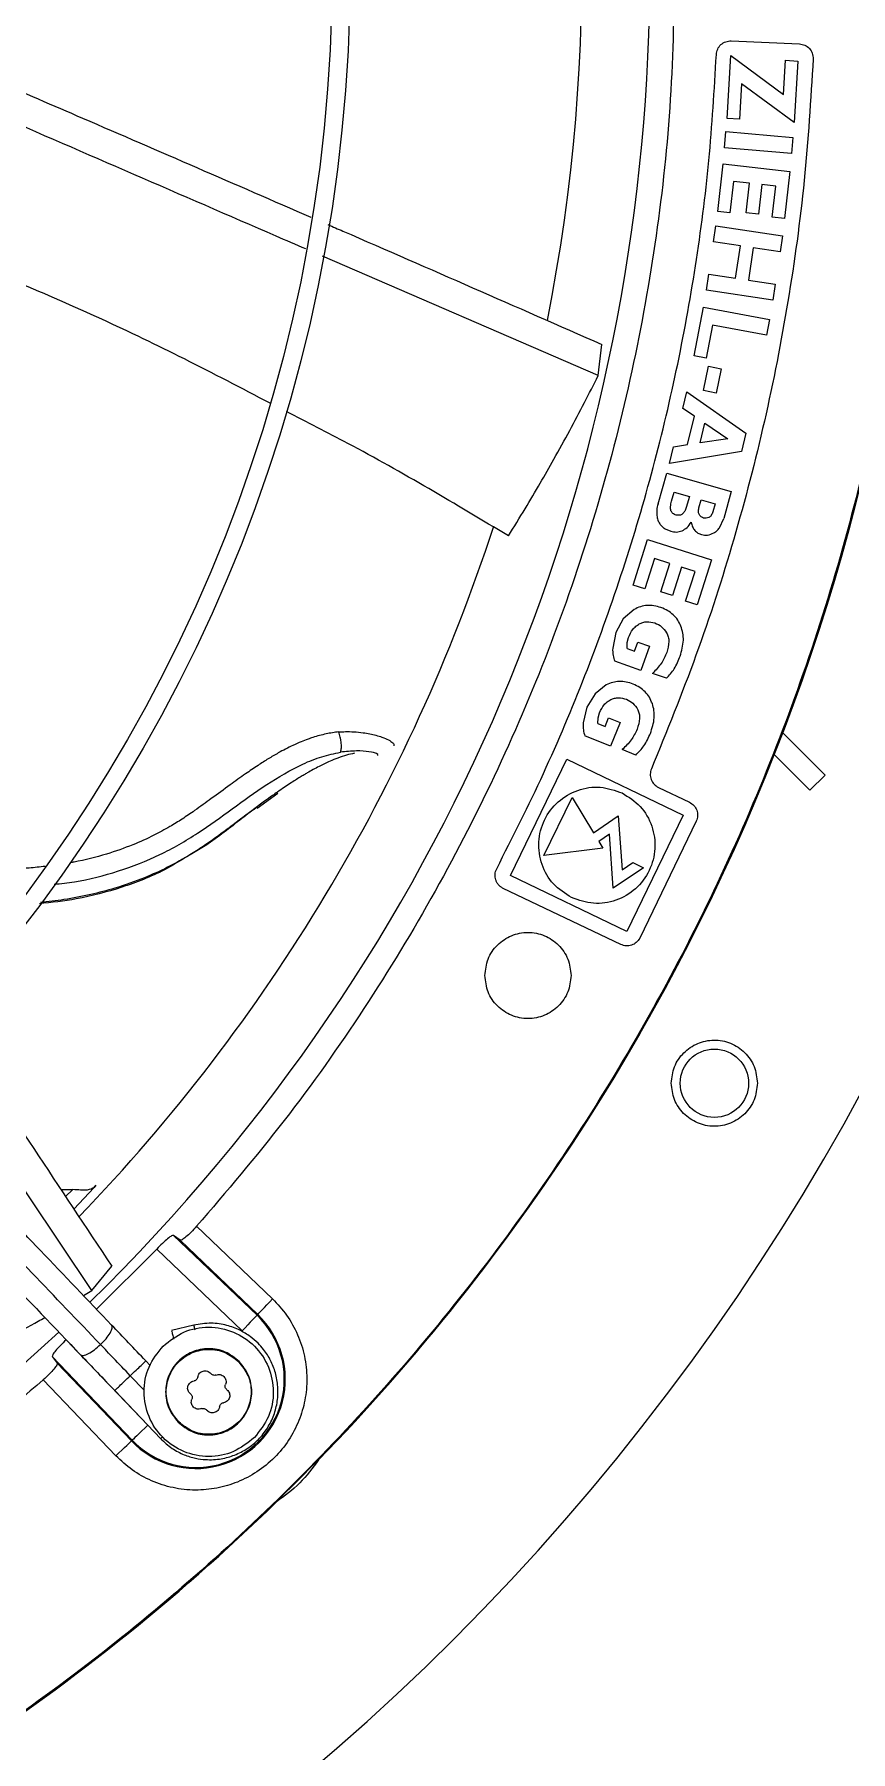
# Model space of a CAD drawing. Header units: inches. Extents: x 1229 to 1453, y -1023 to -720.
# Drawn here: x 1321.01 to 1325.49, y -875.03 to -865.61 of the extents above; entities that cross this region are included whole.
import ezdxf

# ---------------------------------------------------------------- set-up
doc = ezdxf.new("R2010")
doc.units = ezdxf.units.IN
doc.header["$MEASUREMENT"] = 0

msp = doc.modelspace()

# ---------------------------------------------------------------- linework, layer by layer
at = {"color": 18, "linetype": 'Continuous', "lineweight": 25, "true_color": 0x000000}
for p, q in [((1324.8364, -865.6475), (1325.2101, -865.6638)), ((1324.8135, -866.0736), (1324.8343, -865.7284)), ((1324.8343, -865.7284), (1325.123, -865.9421)), ((1325.123, -865.9421), (1325.1343, -865.7538)), ((1325.1343, -865.7538), (1325.2017, -865.7579)), ((1325.2017, -865.7579), (1325.1814, -866.0957)), ((1324.8924, -865.8835), (1324.8807, -866.0776)), ((1325.1814, -866.0957), (1324.8924, -865.8835)), ((1324.8807, -866.0776), (1324.8135, -866.0736)), ((1324.7988, -866.2333), (1324.8065, -866.1453)), ((1324.8065, -866.1453), (1325.1736, -866.1773)), ((1325.1736, -866.1773), (1325.1659, -866.2654)), ((1325.1659, -866.2654), (1324.7988, -866.2333)), ((1324.7616, -866.5837), (1324.791, -866.3224)), ((1324.791, -866.3224), (1325.1572, -866.3636)), ((1325.1572, -866.3636), (1325.1283, -866.621)), ((1324.848, -866.4177), (1324.8285, -866.5913)), ((1324.9363, -866.4277), (1324.848, -866.4177)), ((1324.9181, -866.5897), (1324.9363, -866.4277)), ((1325.0032, -866.4352), (1324.9849, -866.5972)), ((1325.0802, -866.4438), (1325.0032, -866.4352)), ((1325.0612, -866.6134), (1325.0802, -866.4438)), ((1324.8285, -866.5913), (1324.7616, -866.5837)), ((1324.9849, -866.5972), (1324.9181, -866.5897)), ((1325.1283, -866.621), (1325.0612, -866.6134)), ((1324.7391, -866.75), (1324.7521, -866.6626)), ((1324.8865, -866.772), (1324.7391, -866.75)), ((1324.7521, -866.6626), (1325.1166, -866.7171)), ((1325.1166, -866.7171), (1325.1035, -866.8045)), ((1324.1058, -867.4832), (1322.5938, -866.8286)), ((1324.8601, -866.9487), (1324.8865, -866.772)), ((1324.9567, -866.7825), (1324.9303, -866.9591)), ((1325.1035, -866.8045), (1324.9567, -866.7825)), ((1324.6996, -867.014), (1324.7127, -866.9266)), ((1324.7127, -866.9266), (1324.8601, -866.9487)), ((1325.0641, -867.0685), (1324.6996, -867.014)), ((1324.9303, -866.9591), (1325.0771, -866.9811)), ((1325.0771, -866.9811), (1325.0641, -867.0685)), ((1324.6327, -867.374), (1324.6831, -867.1068)), ((1324.6831, -867.1068), (1325.0452, -867.1751)), ((1324.7328, -867.2061), (1324.6988, -867.3865)), ((1325.0288, -867.262), (1324.7328, -867.2061)), ((1325.0452, -867.1751), (1325.0288, -867.262)), ((1324.1058, -867.4832), (1324.1261, -867.3121)), ((1324.6988, -867.3865), (1324.6327, -867.374)), ((1324.6831, -867.5641), (1324.7114, -867.4307)), ((1324.7114, -867.4307), (1324.7814, -867.4456)), ((1324.7814, -867.4456), (1324.753, -867.579)), ((1324.5697, -867.6632), (1324.5919, -867.5717)), ((1324.5919, -867.5717), (1324.9162, -867.798)), ((1324.753, -867.579), (1324.6831, -867.5641)), ((1324.6337, -867.7061), (1324.5697, -867.6632)), ((1324.5961, -867.8615), (1324.6337, -867.7061)), ((1324.6649, -867.851), (1324.6907, -867.744)), ((1324.6907, -867.744), (1324.8181, -867.8289)), ((1324.4966, -867.9658), (1324.5191, -867.8727)), ((1324.5191, -867.8727), (1324.5961, -867.8615)), ((1324.8181, -867.8289), (1324.6649, -867.851)), ((1324.9162, -867.798), (1324.8919, -867.8985)), ((1324.8919, -867.8985), (1324.4966, -867.9658)), ((1324.4344, -868.1859), (1324.4817, -868.0184)), ((1324.4817, -868.0184), (1324.8363, -868.1186)), ((1324.5086, -868.1707), (1324.5224, -868.1217)), ((1324.5224, -868.1217), (1324.6064, -868.1454)), ((1324.6064, -868.1454), (1324.5893, -868.2061)), ((1324.8363, -868.1186), (1324.7944, -868.2671)), ((1324.6584, -868.2089), (1324.6712, -868.1637)), ((1324.6712, -868.1637), (1324.7473, -868.1853)), ((1324.7473, -868.1853), (1324.7345, -868.2304)), ((1324.4727, -868.323), (1324.5041, -868.3369)), ((1324.7714, -868.3175), (1324.7944, -868.2671)), ((1324.2973, -868.6322), (1324.3773, -868.3817)), ((1324.3773, -868.3817), (1324.7284, -868.4938)), ((1324.4145, -868.4863), (1324.3614, -868.6527)), ((1324.4992, -868.5134), (1324.4145, -868.4863)), ((1324.4496, -868.6687), (1324.4992, -868.5134)), ((1324.5633, -868.5338), (1324.5137, -868.6891)), ((1324.6372, -868.5574), (1324.5633, -868.5338)), ((1324.7284, -868.4938), (1324.6496, -868.7405)), ((1324.3614, -868.6527), (1324.2973, -868.6322)), ((1324.5852, -868.72), (1324.6372, -868.5574)), ((1324.5137, -868.6891), (1324.4496, -868.6687)), ((1324.6496, -868.7405), (1324.5852, -868.72)), ((1324.2437, -868.8161), (1324.2019, -868.8917)), ((1324.303, -868.7655), (1324.2437, -868.8161)), ((1324.2019, -868.8917), (1324.1854, -868.978)), ((1324.2648, -868.9795), (1324.2654, -868.947)), ((1324.2648, -868.9795), (1324.3055, -868.9941)), ((1324.2654, -868.947), (1324.2724, -868.9192)), ((1324.3055, -868.9941), (1324.3233, -868.9447)), ((1324.3233, -868.9447), (1324.3868, -868.9675)), ((1324.3868, -868.9675), (1324.3393, -869.1001)), ((1324.3393, -869.1001), (1324.1972, -869.0492)), ((1324.1502, -869.1794), (1324.0889, -869.2275)), ((1324.4805, -869.143), (1324.4048, -869.1158)), ((1324.0889, -869.2275), (1324.044, -869.3013)), ((1324.044, -869.3013), (1324.0239, -869.3868)), ((1324.1032, -869.3916), (1324.1052, -869.3592)), ((1324.1052, -869.3592), (1324.1133, -869.3317)), ((1324.1433, -869.4079), (1324.1631, -869.3593)), ((1324.1631, -869.3593), (1324.2256, -869.3847)), ((1324.2256, -869.3847), (1324.1726, -869.5152)), ((1324.1726, -869.5152), (1324.0328, -869.4584)), ((1324.1032, -869.3916), (1324.1433, -869.4079)), ((1325.1162, -869.4383), (1325.352, -869.6741)), ((1324.312, -869.5638), (1324.2375, -869.5336)), ((1325.2668, -869.756), (1325.0694, -869.5586)), ((1323.6254, -870.2234), (1323.9338, -869.5854)), ((1323.9338, -869.5854), (1324.5719, -869.8938)), ((1324.4363, -869.7413), (1324.6063, -869.8224)), ((1325.352, -869.6741), (1325.2668, -869.756)), ((1322.2352, -869.8546), (1322.3485, -869.773)), ((1323.8082, -870.1148), (1323.9623, -869.7961)), ((1323.9623, -869.7961), (1324.0794, -869.9896)), ((1324.0794, -869.9896), (1324.2164, -869.897)), ((1324.2164, -869.897), (1324.2374, -870.1926)), ((1324.5719, -869.8938), (1324.2634, -870.5318)), ((1324.6443, -869.9256), (1324.3338, -870.568)), ((1324.1671, -869.9982), (1324.1087, -870.0377)), ((1324.1087, -870.0377), (1324.1305, -870.074)), ((1324.1882, -870.2945), (1324.1671, -869.9982)), ((1324.1305, -870.074), (1323.8082, -870.1148)), ((1324.2634, -870.5318), (1323.6254, -870.2234)), ((1324.3543, -870.1822), (1324.1882, -870.2945)), ((1324.2374, -870.1926), (1324.2951, -870.1536)), ((1324.2951, -870.1536), (1324.3543, -870.1822)), ((1324.2301, -870.6026), (1323.5847, -870.2948)), ((1321.3277, -872.5), (1320.4106, -871.1334)), ((1321.3321, -871.9423), (1321.3498, -871.9227)), ((1321.3495, -871.923), (1321.3404, -871.9353)), ((1321.2234, -871.9463), (1321.1831, -871.9853)), ((1321.2284, -872.0534), (1321.3404, -871.9353)), ((1321.8117, -872.2245), (1321.7756, -872.1976)), ((1321.7756, -872.1976), (1322.2339, -872.6358)), ((1321.9026, -872.148), (1322.3194, -872.5464)), ((1321.6837, -872.2732), (1321.3537, -872.6031)), ((1322.1523, -872.7212), (1321.6837, -872.2732)), ((1321.8117, -872.2245), (1322.2378, -872.6318)), ((1321.3277, -872.5), (1321.4372, -872.3671)), ((1321.2811, -872.5272), (1321.3277, -872.5)), ((1322.2378, -872.6318), (1322.2339, -872.6358)), ((1321.1862, -872.7706), (1321.6343, -873.2393)), ((1321.887, -872.6902), (1321.7649, -872.7199)), ((1321.1107, -872.8625), (1321.1376, -872.8987)), ((1321.1107, -872.8625), (1321.5489, -873.3209)), ((1321.5449, -873.3247), (1321.1376, -872.8987)), ((1321.6476, -872.9107), (1321.6237, -872.8857)), ((1321.4595, -873.4063), (1321.0611, -872.9896)), ((1321.4529, -873.0489), (1321.706, -873.3137)), ((1321.6145, -873.047), (1321.5383, -872.9673)), ((1321.5489, -873.3209), (1321.5449, -873.3247))]:
    msp.add_line(p, q, dxfattribs=at)
at = {"color": 18, "linetype": 'Continuous', "lineweight": 25, "true_color": 0x000000, "flags": 128}
for points in [[(1322.2378, -872.6318), (1322.2396, -872.6299), (1322.2444, -872.6249), (1322.252, -872.6169), (1322.2622, -872.6063), (1322.2745, -872.5934), (1322.2885, -872.5788), (1322.3036, -872.5629), (1322.3194, -872.5464)], [(1322.2339, -872.6358), (1322.2321, -872.6377), (1322.2273, -872.6428), (1322.2197, -872.6507), (1322.2095, -872.6614), (1322.1972, -872.6742), (1322.1832, -872.6889), (1322.1681, -872.7047), (1322.1523, -872.7212)], [(1321.6343, -873.2393), (1321.6178, -873.255), (1321.6019, -873.2702), (1321.5873, -873.2842), (1321.5744, -873.2965), (1321.5638, -873.3066), (1321.5558, -873.3143), (1321.5508, -873.3191), (1321.5489, -873.3209)], [(1321.4595, -873.4063), (1321.476, -873.3906), (1321.4918, -873.3754), (1321.5065, -873.3614), (1321.5193, -873.3491), (1321.53, -873.339), (1321.5379, -873.3314), (1321.543, -873.3265), (1321.5449, -873.3247)]]:
    msp.add_lwpolyline(points, dxfattribs=at)
at = {"color": 18, "linetype": 'Continuous', "lineweight": 25, "true_color": 0x000000}
for centre, radius in [((1314.1739, -865.2608), 11.7126), ((1314.1739, -865.2608), 8.5704), ((1314.1739, -865.2608), 8.472), ((1324.7435, -871.3632), 0.1875)]:
    msp.add_circle(centre, radius, dxfattribs=at)
for centre, radius, start, end in [((1314.1739, -865.2608), 10.2157, 314.3624, 43.03697), ((1314.1739, -865.2608), 11.7147, 339.09994, 20.90006), ((1314.1739, -865.2608), 9.8425, 348.7557, 14.65988), ((1314.1739, -865.2608), 12.9331, 283.26667, 346.73333), ((1314.1739, -865.2608), 9.8425, 316.0273, 341.93053), ((1314.1739, -865.2608), 11.7147, 315.79736, 338.46866), ((1314.1739, -865.2608), 10.2157, 224.36307, 313.03719), ((1321.8991, -872.9861), 0.4901, 223.70945, 46.29055), ((1321.8991, -872.9861), 0.4845, 223.70945, 46.29055), ((1314.1739, -865.2608), 11.7147, 291.53134, 314.20264)]:
    msp.add_arc(centre, radius, start, end, dxfattribs=at)
for points, knots in [([(1325.8834, -865.2608), (1325.8786, -865.5163), (1325.8689, -866.0272), (1325.7909, -866.7903), (1325.6667, -867.5468), (1325.4924, -868.2936), (1325.2699, -869.0274), (1324.9998, -869.745), (1324.6833, -870.4435), (1324.3218, -871.1197), (1323.9169, -871.7709), (1323.4703, -872.3942), (1322.9838, -872.9869), (1322.4597, -873.5466), (1321.9, -874.0708), (1321.3073, -874.5572), (1320.684, -875.0039), (1320.0328, -875.4088), (1319.3565, -875.7703), (1318.6581, -876.0867), (1317.9404, -876.3568), (1317.2067, -876.5794), (1316.4599, -876.7535), (1315.7033, -876.8784), (1314.9402, -876.9536), (1314.1739, -876.9787), (1313.4075, -876.9536), (1312.6444, -876.8784), (1311.8878, -876.7535), (1311.141, -876.5794), (1310.4073, -876.3568), (1309.6896, -876.0867), (1308.9912, -875.7702), (1308.3149, -875.4088), (1307.6637, -875.0039), (1307.0405, -874.5572), (1306.4477, -874.0708), (1305.8881, -873.5466), (1305.3639, -872.9869), (1304.8774, -872.3942), (1304.4308, -871.7709), (1304.0259, -871.1197), (1303.6644, -870.4435), (1303.3479, -869.745), (1303.0778, -869.0274), (1302.8553, -868.2936), (1302.681, -867.5468), (1302.5568, -866.7903), (1302.4788, -866.0272), (1302.4692, -865.5163), (1302.4643, -865.2608)], [0, 0, 0, 0, 0.020833, 0.041667, 0.0625, 0.083333, 0.104167, 0.125, 0.145833, 0.166667, 0.1875, 0.208333, 0.229167, 0.25, 0.270833, 0.291667, 0.3125, 0.333333, 0.354167, 0.375, 0.395833, 0.416667, 0.4375, 0.458333, 0.479167, 0.5, 0.520833, 0.541667, 0.5625, 0.583333, 0.604167, 0.625, 0.645833, 0.666667, 0.6875, 0.708333, 0.729167, 0.75, 0.770833, 0.791667, 0.8125, 0.833333, 0.854167, 0.875, 0.895833, 0.916667, 0.9375, 0.958333, 0.979167, 1, 1, 1, 1]), ([(1324.5261, -865.2608), (1324.5208, -865.512), (1324.5102, -866.0143), (1324.4249, -866.7639), (1324.2893, -867.5054), (1324.0991, -868.2351), (1323.8566, -868.949), (1323.5626, -869.6434), (1323.2192, -870.3147), (1322.8271, -870.9586), (1322.3921, -871.5749), (1322.0658, -871.957), (1321.9026, -872.148)], [0, 0, 0, 0, 0.1, 0.2, 0.3000001, 0.4, 0.5, 0.6, 0.7000001, 0.8000001, 0.9000001, 1, 1, 1, 1]), ([(1324.7543, -865.7228), (1324.756, -865.7125), (1324.7592, -865.692), (1324.7785, -865.6668), (1324.8053, -865.6497), (1324.8261, -865.6483), (1324.8364, -865.6475)], [0, 0, 0, 0, 0.249995, 0.499998, 0.75, 1, 1, 1, 1]), ([(1325.2101, -865.6638), (1325.2203, -865.6655), (1325.2409, -865.6687), (1325.2661, -865.6881), (1325.2831, -865.7149), (1325.2846, -865.7356), (1325.2853, -865.7459)], [0, 0, 0, 0, 0.25, 0.499998, 0.750001, 1, 1, 1, 1]), ([(1323.5489, -870.1871), (1323.6365, -870.0137), (1323.8118, -869.6669), (1324.0378, -869.1295), (1324.2361, -868.5813), (1324.4034, -868.0229), (1324.5399, -867.4562), (1324.6445, -866.8827), (1324.7197, -866.3045), (1324.7428, -865.9167), (1324.7543, -865.7228)], [0, 0, 0, 0, 0.125, 0.25, 0.375, 0.5, 0.625, 0.75, 0.875, 1, 1, 1, 1]), ([(1325.2853, -865.7459), (1325.2717, -865.9686), (1325.2445, -866.414), (1325.1528, -867.0773), (1325.0245, -867.7343), (1324.8554, -868.382), (1324.6505, -869.0196), (1324.482, -869.4327), (1324.3978, -869.6393)], [0, 0, 0, 0, 0.166667, 0.333333, 0.5, 0.666667, 0.833333, 1, 1, 1, 1]), ([(1320.7892, -865.8615), (1320.9517, -865.9312), (1321.5337, -866.181), (1322.1127, -866.433), (1322.53, -866.6147)], [0, 0, 0, 0, 0.2792089, 1, 1, 1, 1]), ([(1322.5013, -866.7886), (1322.4473, -866.7652), (1321.8728, -866.5165), (1321.2967, -866.2664), (1320.7747, -866.0398)], [0, 0, 0, 0, 0.094074, 1, 1, 1, 1]), ([(1322.6231, -866.6551), (1322.6505, -866.667), (1323.1533, -866.8851), (1323.6533, -867.1046), (1324.1261, -867.3121)], [0, 0, 0, 0, 0.054344, 1, 1, 1, 1]), ([(1322.3062, -867.6347), (1322.1497, -867.5528), (1321.6959, -867.3154), (1321.1327, -867.0556), (1320.7212, -866.8922), (1320.6214, -866.8526)], [0, 0, 0, 0, 0.285162, 0.826614, 1, 1, 1, 1]), ([(1323.6131, -868.3621), (1323.6438, -868.3125), (1323.7032, -868.2167), (1323.7862, -868.0761), (1323.8679, -867.9332), (1323.9489, -867.7861), (1324.03, -867.6333), (1324.0809, -867.5325), (1324.1058, -867.4832)], [0, 0, 0, 0, 0.173712, 0.335418, 0.485077, 0.663267, 0.834916, 1, 1, 1, 1]), ([(1323.6131, -868.3621), (1323.3223, -868.188), (1322.9229, -867.9487), (1322.508, -867.738), (1322.3951, -867.6806)], [0, 0, 0, 0, 0.727742, 1, 1, 1, 1]), ([(1324.4344, -868.1859), (1324.4314, -868.1975), (1324.4259, -868.2187), (1324.427, -868.2406), (1324.4276, -868.2505)], [0, 0, 0, 0, 0.5467998, 1, 1, 1, 1]), ([(1324.4276, -868.2505), (1324.429, -868.2589), (1324.4318, -868.2747), (1324.4396, -868.2886), (1324.4433, -868.295)], [0, 0, 0, 0, 0.538094, 1, 1, 1, 1]), ([(1324.5054, -868.2242), (1324.5044, -868.2209), (1324.5024, -868.2135), (1324.5025, -868.1952), (1324.506, -868.181), (1324.5086, -868.1707)], [0, 0, 0, 0, 0.191373, 0.417736, 1, 1, 1, 1]), ([(1324.5343, -868.2476), (1324.5308, -868.2465), (1324.5242, -868.2444), (1324.5158, -868.2392), (1324.5092, -868.2325), (1324.5066, -868.227), (1324.5054, -868.2242)], [0, 0, 0, 0, 0.280329, 0.530851, 0.765229, 1, 1, 1, 1]), ([(1324.5683, -868.2414), (1324.5659, -868.2431), (1324.5612, -868.2464), (1324.5527, -868.249), (1324.5435, -868.2495), (1324.5374, -868.2482), (1324.5343, -868.2476)], [0, 0, 0, 0, 0.2447117, 0.4828733, 0.729996, 1, 1, 1, 1]), ([(1324.5893, -868.2061), (1324.587, -868.2133), (1324.5826, -868.2267), (1324.5728, -868.2367), (1324.5683, -868.2414)], [0, 0, 0, 0, 0.5401337, 1, 1, 1, 1]), ([(1324.6613, -868.2464), (1324.66, -868.2439), (1324.6573, -868.2389), (1324.6552, -868.226), (1324.6571, -868.216), (1324.6584, -868.2089)], [0, 0, 0, 0, 0.214276, 0.445213, 1, 1, 1, 1]), ([(1324.6845, -868.264), (1324.6799, -868.2622), (1324.6705, -868.2585), (1324.6644, -868.2505), (1324.6613, -868.2464)], [0, 0, 0, 0, 0.491498, 1, 1, 1, 1]), ([(1324.7345, -868.2304), (1324.7322, -868.2372), (1324.7288, -868.2466), (1324.7204, -868.2565), (1324.7156, -868.2595), (1324.7133, -868.2609)], [0, 0, 0, 0, 0.556223, 0.786608, 1, 1, 1, 1]), ([(1324.4433, -868.295), (1324.4475, -868.3006), (1324.4557, -868.3116), (1324.4671, -868.3192), (1324.4727, -868.323)], [0, 0, 0, 0, 0.509769, 1, 1, 1, 1]), ([(1324.5041, -868.3369), (1324.5145, -868.339), (1324.5354, -868.3432), (1324.5559, -868.337), (1324.5661, -868.3339)], [0, 0, 0, 0, 0.499482, 1, 1, 1, 1]), ([(1324.5661, -868.3339), (1324.5757, -868.3287), (1324.5966, -868.3175), (1324.6094, -868.2976), (1324.6163, -868.2869)], [0, 0, 0, 0, 0.4641461, 1, 1, 1, 1]), ([(1324.6163, -868.2869), (1324.6185, -868.2956), (1324.6225, -868.312), (1324.6355, -868.3325), (1324.6527, -868.3474), (1324.6663, -868.3525), (1324.6733, -868.3551)], [0, 0, 0, 0, 0.284158, 0.538066, 0.763517, 1, 1, 1, 1]), ([(1324.6733, -868.3551), (1324.6786, -868.3563), (1324.6893, -868.3588), (1324.7128, -868.3579), (1324.7291, -868.3508), (1324.7403, -868.3459)], [0, 0, 0, 0, 0.236532, 0.475571, 1, 1, 1, 1]), ([(1324.7133, -868.2609), (1324.7086, -868.2628), (1324.6993, -868.2666), (1324.6894, -868.2649), (1324.6845, -868.264)], [0, 0, 0, 0, 0.50574, 1, 1, 1, 1]), ([(1324.7403, -868.3459), (1324.746, -868.3423), (1324.758, -868.3347), (1324.7668, -868.3235), (1324.7714, -868.3175)], [0, 0, 0, 0, 0.472603, 1, 1, 1, 1]), ([(1324.4504, -868.7551), (1324.4376, -868.7512), (1324.4127, -868.7436), (1324.3741, -868.7423), (1324.3368, -868.7488), (1324.3144, -868.7599), (1324.303, -868.7655)], [0, 0, 0, 0, 0.263446, 0.509883, 0.751187, 1, 1, 1, 1]), ([(1324.5599, -868.8574), (1324.5545, -868.8458), (1324.5438, -868.8227), (1324.5186, -868.7938), (1324.4874, -868.7703), (1324.463, -868.7603), (1324.4504, -868.7551)], [0, 0, 0, 0, 0.248627, 0.490001, 0.736551, 1, 1, 1, 1]), ([(1324.2724, -868.9192), (1324.2793, -868.9036), (1324.2893, -868.8808), (1324.3118, -868.8572), (1324.3247, -868.8491), (1324.331, -868.845)], [0, 0, 0, 0, 0.526917, 0.76597, 1, 1, 1, 1]), ([(1324.331, -868.845), (1324.3377, -868.8419), (1324.3507, -868.8358), (1324.3802, -868.8305), (1324.402, -868.8358), (1324.4168, -868.8394)], [0, 0, 0, 0, 0.247726, 0.489599, 1, 1, 1, 1]), ([(1324.4168, -868.8394), (1324.4299, -868.8453), (1324.4564, -868.8574), (1324.473, -868.8815), (1324.4814, -868.8938)], [0, 0, 0, 0, 0.490678, 1, 1, 1, 1]), ([(1324.4814, -868.8938), (1324.4848, -868.901), (1324.4919, -868.9159), (1324.4955, -868.9534), (1324.4875, -868.9817), (1324.4818, -869.0016)], [0, 0, 0, 0, 0.214494, 0.444493, 1, 1, 1, 1]), ([(1324.5559, -869.0206), (1324.564, -868.9922), (1324.5757, -868.9509), (1324.5721, -868.8948), (1324.5639, -868.8698), (1324.5599, -868.8574)], [0, 0, 0, 0, 0.527095, 0.766136, 1, 1, 1, 1]), ([(1324.1854, -868.978), (1324.1852, -868.9914), (1324.185, -869.0159), (1324.1934, -869.0389), (1324.1972, -869.0492)], [0, 0, 0, 0, 0.550547, 1, 1, 1, 1]), ([(1324.4818, -869.0016), (1324.4729, -869.022), (1324.4542, -869.0648), (1324.4217, -869.0983), (1324.4048, -869.1158)], [0, 0, 0, 0, 0.478269, 1, 1, 1, 1]), ([(1324.4805, -869.143), (1324.4957, -869.1261), (1324.5283, -869.09), (1324.5463, -869.0448), (1324.5559, -869.0206)], [0, 0, 0, 0, 0.4656376, 1, 1, 1, 1]), ([(1324.2979, -869.175), (1324.2852, -869.1706), (1324.2607, -869.1621), (1324.2222, -869.1591), (1324.1847, -869.1641), (1324.1618, -869.1743), (1324.1502, -869.1794)], [0, 0, 0, 0, 0.263448, 0.509886, 0.751189, 1, 1, 1, 1]), ([(1324.403, -869.2818), (1324.3981, -869.2699), (1324.3884, -869.2465), (1324.3644, -869.2165), (1324.3342, -869.1917), (1324.3103, -869.1807), (1324.2979, -869.175)], [0, 0, 0, 0, 0.248632, 0.490005, 0.736545, 1, 1, 1, 1]), ([(1324.1133, -869.3317), (1324.1209, -869.3163), (1324.1318, -869.294), (1324.1552, -869.2713), (1324.1684, -869.2638), (1324.1749, -869.26)], [0, 0, 0, 0, 0.52692, 0.765962, 1, 1, 1, 1]), ([(1324.1749, -869.26), (1324.1817, -869.2572), (1324.195, -869.2515), (1324.2246, -869.2475), (1324.2462, -869.2537), (1324.2609, -869.2579)], [0, 0, 0, 0, 0.24773, 0.489597, 1, 1, 1, 1]), ([(1324.2609, -869.2579), (1324.2737, -869.2644), (1324.2997, -869.2775), (1324.3152, -869.3023), (1324.3232, -869.3149)], [0, 0, 0, 0, 0.490676, 1, 1, 1, 1]), ([(1324.3924, -869.4447), (1324.4016, -869.4167), (1324.4151, -869.3759), (1324.4137, -869.3197), (1324.4066, -869.2943), (1324.403, -869.2818)], [0, 0, 0, 0, 0.527094, 0.7661357, 1, 1, 1, 1]), ([(1324.0239, -869.3868), (1324.0232, -869.4003), (1324.022, -869.4247), (1324.0295, -869.448), (1324.0328, -869.4584)], [0, 0, 0, 0, 0.550548, 1, 1, 1, 1]), ([(1324.3232, -869.3149), (1324.3263, -869.3222), (1324.3327, -869.3374), (1324.3348, -869.3751), (1324.3256, -869.4029), (1324.3191, -869.4226)], [0, 0, 0, 0, 0.214499, 0.444497, 1, 1, 1, 1]), ([(1322.6814, -869.437), (1322.6703, -869.4383), (1322.6475, -869.4411), (1322.6126, -869.4477), (1322.5763, -869.4564), (1322.5432, -869.4661), (1322.5095, -869.4777), (1322.4732, -869.4917), (1322.432, -869.5099), (1322.3903, -869.5305), (1322.3449, -869.5551), (1322.2945, -869.5848), (1322.2346, -869.6231), (1322.1649, -869.6708), (1322.0793, -869.732), (1321.987, -869.8001), (1321.8999, -869.8631), (1321.8245, -869.9145), (1321.7506, -869.9604), (1321.6612, -870.0087), (1321.5456, -870.0609), (1321.3999, -870.1112), (1321.2841, -870.1419), (1321.2168, -870.1527), (1321.2099, -870.1538)], [0, 0, 0, 0, 0.020248, 0.041453, 0.06358, 0.0866, 0.102644, 0.126716, 0.155363, 0.182381, 0.209021, 0.246963, 0.28662, 0.336424, 0.399614, 0.478049, 0.547725, 0.599316, 0.648188, 0.709671, 0.786694, 0.879285, 0.987574, 1, 1, 1, 1]), ([(1322.6814, -869.437), (1322.6941, -869.4363), (1322.7223, -869.4347), (1322.7679, -869.4359), (1322.8128, -869.4403), (1322.8533, -869.4471), (1322.8882, -869.4553), (1322.9241, -869.4663), (1322.956, -869.4803), (1322.9835, -869.4971), (1322.9847, -869.5075), (1322.9853, -869.513)], [0, 0, 0, 0, 0.079734, 0.178256, 0.296995, 0.387945, 0.480574, 0.582572, 0.72018, 0.853481, 1, 1, 1, 1]), ([(1322.6914, -869.548), (1322.6924, -869.5457), (1322.6946, -869.541), (1322.6966, -869.5301), (1322.6973, -869.5165), (1322.6966, -869.5005), (1322.6944, -869.4834), (1322.6909, -869.4664), (1322.6865, -869.4506), (1322.6831, -869.4414), (1322.6814, -869.437)], [0, 0, 0, 0, 0.114968, 0.238123, 0.367412, 0.499995, 0.63258, 0.761867, 0.885025, 1, 1, 1, 1]), ([(1324.3191, -869.4226), (1324.3094, -869.4427), (1324.2889, -869.4846), (1324.2551, -869.5168), (1324.2375, -869.5336)], [0, 0, 0, 0, 0.47827, 1, 1, 1, 1]), ([(1324.312, -869.5638), (1324.3279, -869.5476), (1324.3619, -869.5129), (1324.3818, -869.4685), (1324.3924, -869.4447)], [0, 0, 0, 0, 0.465642, 1, 1, 1, 1]), ([(1321.1207, -870.2723), (1321.1581, -870.2683), (1321.2787, -870.2554), (1321.4752, -870.2036), (1321.7038, -870.1155), (1321.9092, -869.9953), (1322.0966, -869.8592), (1322.2831, -869.7247), (1322.449, -869.6263), (1322.5884, -869.5697), (1322.6573, -869.5552), (1322.6914, -869.548)], [0, 0, 0, 0, 0.062061, 0.200401, 0.339028, 0.477389, 0.612625, 0.745151, 0.874643, 0.938101, 1, 1, 1, 1]), ([(1322.7685, -869.554), (1322.7543, -869.557), (1322.7256, -869.563), (1322.6796, -869.5788), (1322.6291, -869.5994), (1322.5727, -869.6265), (1322.5251, -869.6527), (1322.4906, -869.6729), (1322.4691, -869.6858), (1322.4436, -869.7017), (1322.4141, -869.7205), (1322.3809, -869.7425), (1322.3577, -869.7585), (1322.3454, -869.7669)], [0, 0, 0, 0, 0.113461, 0.228829, 0.328724, 0.466208, 0.615602, 0.655734, 0.705473, 0.764802, 0.833692, 0.912107, 1, 1, 1, 1]), ([(1322.8974, -869.5658), (1322.8975, -869.5623), (1322.8978, -869.5552), (1322.8516, -869.5452), (1322.7829, -869.5387), (1322.7218, -869.5449), (1322.6914, -869.548)], [0, 0, 0, 0, 0.244465, 0.494335, 0.747924, 1, 1, 1, 1]), ([(1324.3978, -869.6393), (1324.3949, -869.649), (1324.389, -869.6683), (1324.3949, -869.6987), (1324.4105, -869.7253), (1324.4277, -869.736), (1324.4363, -869.7413)], [0, 0, 0, 0, 0.2500006, 0.5000011, 0.7499991, 1, 1, 1, 1]), ([(1323.9599, -870.3456), (1323.9244, -870.3231), (1323.8535, -870.2782), (1323.7901, -870.1656), (1323.7721, -870.0399), (1323.8042, -869.9163), (1323.8812, -869.8143), (1323.9908, -869.7503), (1324.1184, -869.7302), (1324.1977, -869.7578), (1324.2373, -869.7717)], [0, 0, 0, 0, 0.124999, 0.249999, 0.374999, 0.5, 0.625, 0.75, 0.875001, 1, 1, 1, 1]), ([(1322.3454, -869.7669), (1322.3365, -869.7732), (1322.3129, -869.7897), (1322.2691, -869.8213), (1322.2082, -869.8664), (1322.1402, -869.9179), (1322.077, -869.9655), (1322.025, -870.0039), (1321.9808, -870.0355), (1321.9283, -870.0717), (1321.8689, -870.11), (1321.8037, -870.1478), (1321.7217, -870.1908), (1321.6077, -870.2424), (1321.4668, -870.2919), (1321.3184, -870.3307), (1321.1822, -870.3574), (1321.0886, -870.3671), (1321.0455, -870.3716)], [0, 0, 0, 0, 0.022647, 0.059458, 0.112119, 0.18067, 0.238273, 0.278725, 0.316919, 0.352855, 0.412852, 0.465176, 0.509769, 0.604917, 0.722402, 0.813143, 0.913791, 1, 1, 1, 1]), ([(1322.2288, -869.8533), (1322.1987, -869.8757), (1322.102, -869.9477), (1321.9889, -870.0413), (1321.8915, -870.0965), (1321.8665, -870.1107)], [0, 0, 0, 0, 0.25047, 0.807585, 1, 1, 1, 1]), ([(1324.2373, -869.7717), (1324.2728, -869.7942), (1324.3437, -869.8391), (1324.4072, -869.9516), (1324.4251, -870.0773), (1324.393, -870.2009), (1324.3161, -870.3029), (1324.2064, -870.3669), (1324.0788, -870.3871), (1323.9996, -870.3594), (1323.9599, -870.3456)], [0, 0, 0, 0, 0.125, 0.25, 0.375, 0.499999, 0.624999, 0.749999, 0.874999, 1, 1, 1, 1]), ([(1324.6063, -869.8224), (1324.615, -869.8278), (1324.6323, -869.8386), (1324.648, -869.8657), (1324.6536, -869.8964), (1324.6474, -869.9158), (1324.6443, -869.9256)], [0, 0, 0, 0, 0.25001, 0.500007, 0.750003, 1, 1, 1, 1]), ([(1321.0711, -870.1745), (1321.0418, -870.1778), (1320.9717, -870.1858), (1320.8598, -870.1908), (1320.7365, -870.1913), (1320.6142, -870.186), (1320.4546, -870.1729), (1320.2473, -870.1434), (1320.0486, -870.1048), (1319.9304, -870.0712), (1319.8985, -870.0622)], [0, 0, 0, 0, 0.07502, 0.180081, 0.284247, 0.387504, 0.489824, 0.6891, 0.916212, 1, 1, 1, 1]), ([(1321.8575, -870.116), (1321.8144, -870.1427), (1321.7011, -870.213), (1321.4933, -870.2926), (1321.2621, -870.3552), (1321.1075, -870.3721), (1321.0395, -870.3795)], [0, 0, 0, 0, 0.180135, 0.474516, 0.768977, 1, 1, 1, 1]), ([(1323.5847, -870.2948), (1323.5801, -870.2922), (1323.5708, -870.2871), (1323.5592, -870.2761), (1323.5499, -870.2633), (1323.5434, -870.2487), (1323.5399, -870.2332), (1323.5396, -870.2173), (1323.5423, -870.2015), (1323.5467, -870.1919), (1323.5489, -870.1871)], [0, 0, 0, 0, 0.125001, 0.250005, 0.375004, 0.5, 0.624998, 0.749999, 0.874999, 1, 1, 1, 1]), ([(1323.4844, -870.7726), (1323.4879, -870.7417), (1323.495, -870.6799), (1323.5496, -870.6012), (1323.6277, -870.5487), (1323.7206, -870.5302), (1323.8135, -870.5487), (1323.8915, -870.6012), (1323.9462, -870.6799), (1323.9533, -870.7417), (1323.9568, -870.7726)], [0, 0, 0, 0, 0.1250006, 0.2500004, 0.374999, 0.5000016, 0.625001, 0.7499996, 0.8749994, 1, 1, 1, 1]), ([(1324.3338, -870.568), (1324.3281, -870.5764), (1324.3168, -870.5932), (1324.2895, -870.6079), (1324.2589, -870.6126), (1324.2397, -870.6059), (1324.2301, -870.6026)], [0, 0, 0, 0, 0.25, 0.499995, 0.750002, 1, 1, 1, 1]), ([(1323.9568, -870.7726), (1323.9533, -870.8035), (1323.9462, -870.8654), (1323.8915, -870.944), (1323.8135, -870.9965), (1323.7206, -871.015), (1323.6277, -870.9965), (1323.5496, -870.944), (1323.495, -870.8654), (1323.4879, -870.8035), (1323.4844, -870.7726)], [0, 0, 0, 0, 0.1250006, 0.2500004, 0.374999, 0.4999984, 0.625001, 0.7499996, 0.8749994, 1, 1, 1, 1]), ([(1320.5281, -871.0019), (1320.5446, -871.0266), (1320.8497, -871.4819), (1321.1517, -871.9369), (1321.4372, -872.3671)], [0, 0, 0, 0, 0.054287, 1, 1, 1, 1]), ([(1324.5072, -871.3632), (1324.5107, -871.3324), (1324.5178, -871.2708), (1324.5719, -871.1925), (1324.6493, -871.1399), (1324.7415, -871.1208), (1324.8346, -871.1385), (1324.9135, -871.1907), (1324.9689, -871.2697), (1324.9761, -871.332), (1324.9797, -871.3632)], [0, 0, 0, 0, 0.12434, 0.248914, 0.373092, 0.497137, 0.622303, 0.748213, 0.874114, 1, 1, 1, 1]), ([(1324.9797, -871.3632), (1324.9761, -871.3943), (1324.9689, -871.4564), (1324.9137, -871.5354), (1324.8348, -871.5878), (1324.7412, -871.6056), (1324.6483, -871.5861), (1324.5711, -871.533), (1324.5176, -871.4548), (1324.5107, -871.3937), (1324.5072, -871.3632)], [0, 0, 0, 0, 0.12571, 0.251416, 0.377132, 0.502861, 0.62858, 0.753078, 0.87631, 1, 1, 1, 1]), ([(1321.3753, -872.7966), (1321.2499, -872.6654), (1321.0033, -872.4074), (1320.6623, -872.0506), (1320.3567, -871.7308), (1320.1727, -871.5383), (1320.0823, -871.4436)], [0, 0, 0, 0, 0.292964, 0.576036, 0.791578, 1, 1, 1, 1]), ([(1321.4362, -872.6894), (1321.3061, -872.5533), (1321.054, -872.2895), (1320.685, -871.9033), (1320.3948, -871.5997), (1320.2272, -871.4243), (1320.1757, -871.3704)], [0, 0, 0, 0, 0.311686, 0.604241, 0.878427, 1, 1, 1, 1]), ([(1320.0048, -871.5335), (1320.0196, -871.5489), (1320.1616, -871.6976), (1320.4385, -871.9873), (1320.8444, -872.4121), (1321.122, -872.7026), (1321.2654, -872.8526)], [0, 0, 0, 0, 0.034882, 0.334856, 0.656456, 1, 1, 1, 1]), ([(1321.1575, -871.9469), (1321.168, -871.9469), (1321.1906, -871.9467), (1321.212, -871.9464), (1321.2234, -871.9463)], [0, 0, 0, 0, 0.46458, 1, 1, 1, 1]), ([(1321.3404, -871.9353), (1321.33, -871.9411), (1321.3081, -871.9532), (1321.2525, -871.9487), (1321.2234, -871.9463)], [0, 0, 0, 0, 0.475869, 1, 1, 1, 1]), ([(1321.7756, -872.1976), (1321.7726, -872.1976), (1321.7668, -872.1976), (1321.7443, -872.2143), (1321.7152, -872.2403), (1321.6941, -872.2623), (1321.6837, -872.2732)], [0, 0, 0, 0, 0.252626, 0.503248, 0.755217, 1, 1, 1, 1]), ([(1321.9026, -872.148), (1321.8924, -872.1591), (1321.8718, -872.1815), (1321.843, -872.2078), (1321.8205, -872.2245), (1321.8147, -872.2245), (1321.8117, -872.2245)], [0, 0, 0, 0, 0.24423, 0.4964, 0.747202, 1, 1, 1, 1]), ([(1322.3194, -872.5464), (1322.3463, -872.5753), (1322.4011, -872.6339), (1322.4601, -872.7413), (1322.4982, -872.8588), (1322.5113, -872.981), (1322.5003, -873.1011), (1322.4664, -873.216), (1322.4101, -873.3234), (1322.3322, -873.4191), (1322.2365, -873.4971), (1322.1291, -873.5533), (1322.0141, -873.5872), (1321.8941, -873.5983), (1321.7718, -873.5852), (1321.6543, -873.5471), (1321.547, -873.4881), (1321.4883, -873.4333), (1321.4595, -873.4063)], [0, 0, 0, 0, 0.0609954, 0.124061, 0.1879942, 0.2514906, 0.3132975, 0.3737131, 0.4362133, 0.5000005, 0.5637869, 0.6262875, 0.6867026, 0.74851, 0.8120066, 0.8759389, 0.9390044, 1, 1, 1, 1]), ([(1320.438, -872.973), (1320.4907, -872.9478), (1320.5924, -872.8993), (1320.7382, -872.826), (1320.8842, -872.7498), (1320.9936, -872.6911), (1321.0578, -872.6549), (1321.0699, -872.6481)], [0, 0, 0, 0, 0.246531, 0.476022, 0.688417, 0.941305, 1, 1, 1, 1]), ([(1321.7045, -873.3121), (1321.7251, -873.331), (1321.7639, -873.3668), (1321.8308, -873.4011), (1321.8934, -873.4205), (1321.962, -873.4298), (1322.0351, -873.4258), (1322.1124, -873.4044), (1322.1819, -873.3685), (1322.2433, -873.3182), (1322.2929, -873.2558), (1322.3284, -873.1843), (1322.3479, -873.107), (1322.3508, -873.0278), (1322.3374, -872.9519), (1322.3147, -872.8942), (1322.2909, -872.8526), (1322.2684, -872.8207), (1322.2378, -872.7861), (1322.1951, -872.7493), (1322.1381, -872.7146), (1322.066, -872.6881), (1321.979, -872.6749), (1321.9183, -872.685), (1321.8863, -872.6903)], [0, 0, 0, 0, 0.053383, 0.100935, 0.142644, 0.178507, 0.233213, 0.281771, 0.331518, 0.382116, 0.432747, 0.483378, 0.53401, 0.584641, 0.634226, 0.680757, 0.70288, 0.726041, 0.755415, 0.791313, 0.833729, 0.882655, 0.938082, 1, 1, 1, 1]), ([(1321.1862, -872.7706), (1321.1754, -872.781), (1321.1534, -872.8022), (1321.1273, -872.8312), (1321.1107, -872.8538), (1321.1107, -872.8596), (1321.1107, -872.8625)], [0, 0, 0, 0, 0.244784, 0.496747, 0.747372, 1, 1, 1, 1]), ([(1321.3753, -872.7966), (1321.3858, -872.7859), (1321.4068, -872.7644), (1321.4296, -872.7317), (1321.442, -872.7037), (1321.4381, -872.6942), (1321.4362, -872.6894)], [0, 0, 0, 0, 0.242953, 0.485903, 0.742951, 1, 1, 1, 1]), ([(1321.6237, -872.8857), (1321.5919, -872.8524), (1321.5283, -872.7858), (1321.4669, -872.7216), (1321.4362, -872.6894)], [0, 0, 0, 0, 0.500002, 1, 1, 1, 1]), ([(1321.7182, -872.8051), (1321.7547, -872.7761), (1321.8279, -872.718), (1321.9692, -872.6926), (1322.1077, -872.7197), (1322.2258, -872.7986), (1322.3047, -872.9167), (1322.3318, -873.0552), (1322.3064, -873.1965), (1322.2483, -873.2697), (1322.2193, -873.3062)], [0, 0, 0, 0, 0.125, 0.249999, 0.374999, 0.500001, 0.625, 0.75, 0.875001, 1, 1, 1, 1]), ([(1321.7652, -872.7214), (1321.7651, -872.721), (1321.7647, -872.7194), (1321.7674, -872.7304), (1321.7714, -872.7469), (1321.7751, -872.7621), (1321.7762, -872.7664)], [0, 0, 0, 0, 0.124221, 0.48944, 0.854973, 1, 1, 1, 1]), ([(1321.8863, -872.6903), (1321.8866, -872.6917), (1321.8872, -872.6939), (1321.8911, -872.7099), (1321.8927, -872.7165)], [0, 0, 0, 0, 0.58846, 1, 1, 1, 1]), ([(1321.2654, -872.8526), (1321.2701, -872.8548), (1321.2794, -872.8591), (1321.3079, -872.848), (1321.3416, -872.8267), (1321.364, -872.8067), (1321.3753, -872.7966)], [0, 0, 0, 0, 0.257047, 0.514093, 0.757042, 1, 1, 1, 1]), ([(1321.2654, -872.8526), (1321.2961, -872.8848), (1321.3575, -872.949), (1321.4211, -873.0156), (1321.4529, -873.0489)], [0, 0, 0, 0, 0.499998, 1, 1, 1, 1]), ([(1321.5383, -872.9673), (1321.5073, -872.9349), (1321.452, -872.877), (1321.3987, -872.8212), (1321.3753, -872.7966)], [0, 0, 0, 0, 0.559898, 1, 1, 1, 1]), ([(1322.2193, -873.3062), (1322.1827, -873.3353), (1322.1096, -873.3933), (1321.9683, -873.4188), (1321.8297, -873.3917), (1321.7117, -873.3127), (1321.6327, -873.1947), (1321.6056, -873.0561), (1321.6311, -872.9148), (1321.6892, -872.8417), (1321.7182, -872.8051)], [0, 0, 0, 0, 0.125001, 0.250001, 0.375, 0.5, 0.625, 0.75, 0.875, 1, 1, 1, 1]), ([(1322.1358, -872.8886), (1322.1114, -872.8693), (1322.0626, -872.8306), (1321.9684, -872.8136), (1321.8761, -872.8317), (1321.7974, -872.8843), (1321.7447, -872.963), (1321.7267, -873.0554), (1321.7436, -873.1496), (1321.7823, -873.1983), (1321.8017, -873.2227)], [0, 0, 0, 0, 0.125001, 0.25, 0.374999, 0.499998, 0.624999, 0.749999, 0.874999, 1, 1, 1, 1]), ([(1321.8041, -873.2203), (1321.7851, -873.1963), (1321.7469, -873.1482), (1321.7302, -873.0554), (1321.748, -872.9644), (1321.7998, -872.8868), (1321.8774, -872.8349), (1321.9684, -872.8171), (1322.0613, -872.8339), (1322.1093, -872.872), (1322.1333, -872.8911)], [0, 0, 0, 0, 0.1249984, 0.2499988, 0.3749993, 0.4999977, 0.6249999, 0.7499986, 0.8750005, 1, 1, 1, 1]), ([(1321.1376, -872.8987), (1321.1376, -872.9016), (1321.1376, -872.9074), (1321.1209, -872.9299), (1321.0945, -872.9587), (1321.0721, -872.9794), (1321.0611, -872.9896)], [0, 0, 0, 0, 0.2528, 0.503596, 0.755768, 1, 1, 1, 1]), ([(1321.5383, -872.9673), (1321.5492, -872.9569), (1321.5709, -872.9361), (1321.5992, -872.9091), (1321.6196, -872.8896), (1321.6224, -872.887), (1321.6237, -872.8857)], [0, 0, 0, 0, 0.24295, 0.4859, 0.74295, 1, 1, 1, 1]), ([(1321.8017, -873.2227), (1321.8261, -873.2421), (1321.8748, -873.2808), (1321.969, -873.2977), (1322.0614, -873.2797), (1322.1401, -873.2271), (1322.1927, -873.1483), (1322.2108, -873.056), (1322.1938, -872.9618), (1322.1551, -872.913), (1322.1358, -872.8886)], [0, 0, 0, 0, 0.124999, 0.249998, 0.374998, 0.499999, 0.624999, 0.749999, 0.875, 1, 1, 1, 1]), ([(1322.1333, -872.8911), (1322.1524, -872.9151), (1322.1905, -872.9631), (1322.2073, -873.056), (1322.1895, -873.147), (1322.1376, -873.2246), (1322.0601, -873.2764), (1321.969, -873.2942), (1321.8762, -873.2775), (1321.8282, -873.2393), (1321.8041, -873.2203)], [0, 0, 0, 0, 0.125, 0.25, 0.375, 0.499999, 0.624999, 0.75, 0.874998, 1, 1, 1, 1]), ([(1321.9086, -872.9752), (1321.9096, -872.9711), (1321.9113, -872.9633), (1321.9182, -872.9533), (1321.9271, -872.9457), (1321.938, -872.9411), (1321.9498, -872.9396), (1321.9613, -872.9417), (1321.9723, -872.947), (1321.9777, -872.9528), (1321.9806, -872.956)], [0, 0, 0, 0, 0.136252, 0.254606, 0.379598, 0.500013, 0.620407, 0.745434, 0.863769, 1, 1, 1, 1]), ([(1322.0083, -872.9634), (1322.0058, -872.9642), (1322.0009, -872.9657), (1321.9931, -872.9648), (1321.9858, -872.9617), (1321.9824, -872.9579), (1321.9806, -872.956)], [0, 0, 0, 0, 0.255944, 0.499894, 0.743912, 1, 1, 1, 1]), ([(1322.0083, -872.9634), (1322.0124, -872.9621), (1322.02, -872.9598), (1322.0321, -872.9607), (1322.0433, -872.9646), (1322.0493, -872.9697), (1322.0522, -872.9722)], [0, 0, 0, 0, 0.272477, 0.509179, 0.759211, 1, 1, 1, 1]), ([(1321.0611, -872.9896), (1320.8701, -873.1527), (1320.488, -873.4791), (1319.8717, -873.9141), (1319.2278, -874.3062), (1318.5565, -874.6496), (1317.8621, -874.9435), (1317.1482, -875.1861), (1316.4185, -875.3761), (1315.6769, -875.5125), (1314.9274, -875.5947), (1314.1739, -875.6221), (1313.4203, -875.5947), (1312.6708, -875.5125), (1311.9292, -875.3761), (1311.1995, -875.1861), (1310.4856, -874.9435), (1309.7912, -874.6496), (1309.1199, -874.3062), (1308.476, -873.9141), (1307.8597, -873.4791), (1307.4776, -873.1527), (1307.2866, -872.9896)], [0, 0, 0, 0, 0.0500001, 0.1, 0.15, 0.1999999, 0.25, 0.3, 0.35, 0.4000001, 0.45, 0.5000001, 0.5499999, 0.5999999, 0.65, 0.7, 0.75, 0.8000001, 0.8500001, 0.9000001, 0.9500001, 1, 1, 1, 1]), ([(1321.4529, -873.0489), (1321.4543, -873.0476), (1321.457, -873.045), (1321.4775, -873.0254), (1321.5057, -872.9984), (1321.5275, -872.9777), (1321.5383, -872.9673)], [0, 0, 0, 0, 0.257049, 0.514095, 0.75705, 1, 1, 1, 1]), ([(1321.869, -873.0675), (1321.8659, -873.0646), (1321.86, -873.0592), (1321.8548, -873.0482), (1321.8527, -873.0367), (1321.8541, -873.025), (1321.8588, -873.0141), (1321.8663, -873.0052), (1321.8763, -872.9983), (1321.8841, -872.9965), (1321.8883, -872.9956)], [0, 0, 0, 0, 0.136222, 0.254553, 0.379562, 0.499975, 0.620367, 0.745376, 0.863737, 1, 1, 1, 1]), ([(1321.9086, -872.9752), (1321.908, -872.9778), (1321.9069, -872.9828), (1321.9022, -872.9891), (1321.8959, -872.9938), (1321.8909, -872.995), (1321.8883, -872.9956)], [0, 0, 0, 0, 0.256016, 0.500006, 0.743943, 1, 1, 1, 1]), ([(1322.0684, -873.0438), (1322.0715, -873.0467), (1322.0774, -873.0521), (1322.0827, -873.0631), (1322.0847, -873.0746), (1322.0834, -873.0864), (1322.0788, -873.0971), (1322.0713, -873.106), (1322.0614, -873.113), (1322.0534, -873.1148), (1322.0492, -873.1158)], [0, 0, 0, 0, 0.133503, 0.255989, 0.378469, 0.499258, 0.621544, 0.739531, 0.861867, 1, 1, 1, 1]), ([(1322.0522, -872.9722), (1322.0547, -872.9751), (1322.0598, -872.9811), (1322.0637, -872.9924), (1322.0646, -873.0045), (1322.0622, -873.0121), (1322.061, -873.0161)], [0, 0, 0, 0, 0.240785, 0.490794, 0.736613, 1, 1, 1, 1]), ([(1322.0684, -873.0438), (1322.0665, -873.0421), (1322.0628, -873.0386), (1322.0596, -873.0313), (1322.0587, -873.0235), (1322.0602, -873.0186), (1322.061, -873.0161)], [0, 0, 0, 0, 0.256057, 0.500102, 0.744, 1, 1, 1, 1]), ([(1321.869, -873.0675), (1321.871, -873.0693), (1321.8747, -873.0728), (1321.8778, -873.0801), (1321.8787, -873.0879), (1321.8772, -873.0928), (1321.8765, -873.0953)], [0, 0, 0, 0, 0.256053, 0.500094, 0.745977, 1, 1, 1, 1]), ([(1321.8852, -873.1392), (1321.8827, -873.1362), (1321.8776, -873.1302), (1321.8738, -873.1191), (1321.8728, -873.107), (1321.8752, -873.0994), (1321.8765, -873.0953)], [0, 0, 0, 0, 0.240813, 0.4908788, 0.7275178, 1, 1, 1, 1]), ([(1321.9291, -873.1479), (1321.925, -873.1492), (1321.9174, -873.1516), (1321.9053, -873.1506), (1321.8942, -873.1468), (1321.8882, -873.1417), (1321.8852, -873.1392)], [0, 0, 0, 0, 0.272431, 0.509129, 0.759164, 1, 1, 1, 1]), ([(1321.9291, -873.1479), (1321.9316, -873.1472), (1321.9365, -873.1457), (1321.9444, -873.1466), (1321.9516, -873.1497), (1321.9551, -873.1535), (1321.9569, -873.1554)], [0, 0, 0, 0, 0.256, 0.499859, 0.743861, 1, 1, 1, 1]), ([(1322.0288, -873.1361), (1322.0279, -873.1403), (1322.0261, -873.1481), (1322.0193, -873.1581), (1322.0103, -873.1656), (1321.9994, -873.1703), (1321.9877, -873.1717), (1321.9762, -873.1696), (1321.9652, -873.1644), (1321.9598, -873.1585), (1321.9569, -873.1554)], [0, 0, 0, 0, 0.136248, 0.254617, 0.379611, 0.500031, 0.620427, 0.745455, 0.86377, 1, 1, 1, 1]), ([(1322.0288, -873.1361), (1322.0294, -873.1335), (1322.0306, -873.1285), (1322.0353, -873.1222), (1322.0416, -873.1175), (1322.0466, -873.1164), (1322.0492, -873.1158)], [0, 0, 0, 0, 0.256017, 0.499993, 0.743942, 1, 1, 1, 1]), ([(1321.7045, -873.3121), (1321.705, -873.3116), (1321.7057, -873.311), (1321.7137, -873.3033), (1321.7152, -873.3018)], [0, 0, 0, 0, 0.8129995, 1, 1, 1, 1]), ([(1322.5719, -873.4283), (1322.5393, -873.4726), (1322.4743, -873.5612), (1322.3856, -873.6263), (1322.3413, -873.6588)], [0, 0, 0, 0, 0.500001, 1, 1, 1, 1])]:
    msp.add_open_spline(points, degree=3, knots=knots, dxfattribs=at)

doc.saveas('drawing.dxf')
